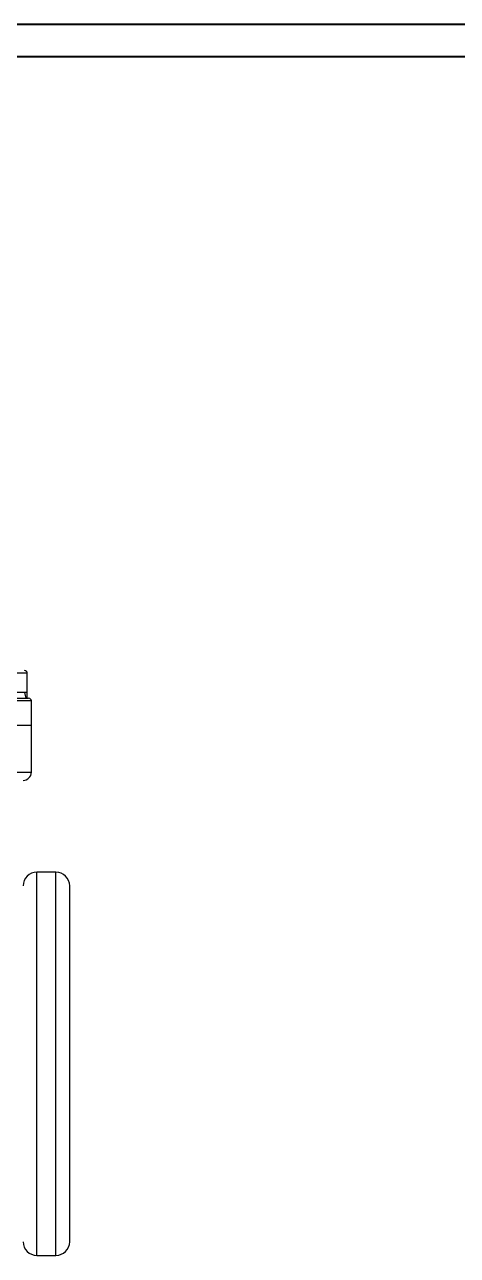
# Model space of a CAD drawing. Header units: millimetres. Extents: x 284 to 3312, y -237 to 1155.
# Drawn here: x 2009.4 to 2167.5, y 705.8 to 1155.4 of the extents above; entities that cross this region are included whole.
import ezdxf

# ---------------------------------------------------------------- set-up
doc = ezdxf.new("R2010")
doc.units = ezdxf.units.MM
doc.layers.add('AM_BOR', color=7, linetype='Continuous', lineweight=50)
doc.layers.add('粗实线', color=7, linetype='Continuous', lineweight=40)

# ---------------------------------------------------------------- blocks, each defined once
blk = doc.blocks.new('rja1')
at = {"layer": '粗实线'}
for p, q in [((2694.33, 1073), (1854.33, 1073)), ((2689.33, 1068), (1879.33, 1068))]:
    blk.add_line(p, q, dxfattribs=at)

msp = doc.modelspace()

# ---------------------------------------------------------------- linework, layer by layer
at = {"color": 7, "linetype": 'Continuous', "lineweight": 25}
for p, q in [((2010.348, 918.434), (1997.348, 918.434)), ((2010.348, 911.434), (2010.348, 918.434)), ((2010.348, 911.434), (1997.348, 911.434)), ((2005.95, 909.334), (2010.848, 909.334)), ((2011.848, 908.334), (2006.251, 908.334)), ((2010.288, 909.334), (2010.288, 911.434)), ((2011.848, 899.334), (2011.848, 908.334)), ((2011.848, 899.334), (2006.251, 899.334)), ((2011.848, 882.334), (2011.848, 899.334)), ((2003.526, 882.334), (2011.848, 882.334)), ((2020.848, 845.834), (2013.848, 845.834)), ((2013.848, 705.834), (2013.848, 845.834)), ((2020.848, 705.834), (2020.848, 845.834)), ((2025.848, 710.834), (2025.848, 840.834)), ((2013.848, 705.834), (2020.848, 705.834))]:
    msp.add_line(p, q, dxfattribs=at)
for centre, radius, start, end in [((2009.348, 918.434), 1, 0, 90), ((2010.848, 908.334), 1, 0, 90), ((2008.848, 882.334), 3, 270, 0), ((2013.848, 840.834), 5, 90, 180), ((2020.848, 840.834), 5, 0, 90), ((2013.848, 710.834), 5, 180, 270), ((2020.848, 710.834), 5, 270, 0)]:
    msp.add_arc(centre, radius, start, end, dxfattribs=at)
msp.add_ellipse((2003.848, 911.434), major_axis=(-4.162, 10.998), ratio=0.4468137, start_param=4.3554817, end_param=4.5448784, dxfattribs=at)

# ---------------------------------------------------------------- block references
at = {"layer": 'AM_BOR', "xscale": 2.34375, "yscale": 2.34375, "zscale": 2.34375}
msp.add_blockref('rja1', (-3002.376, -1359.486), dxfattribs=at)

doc.saveas('drawing.dxf')
